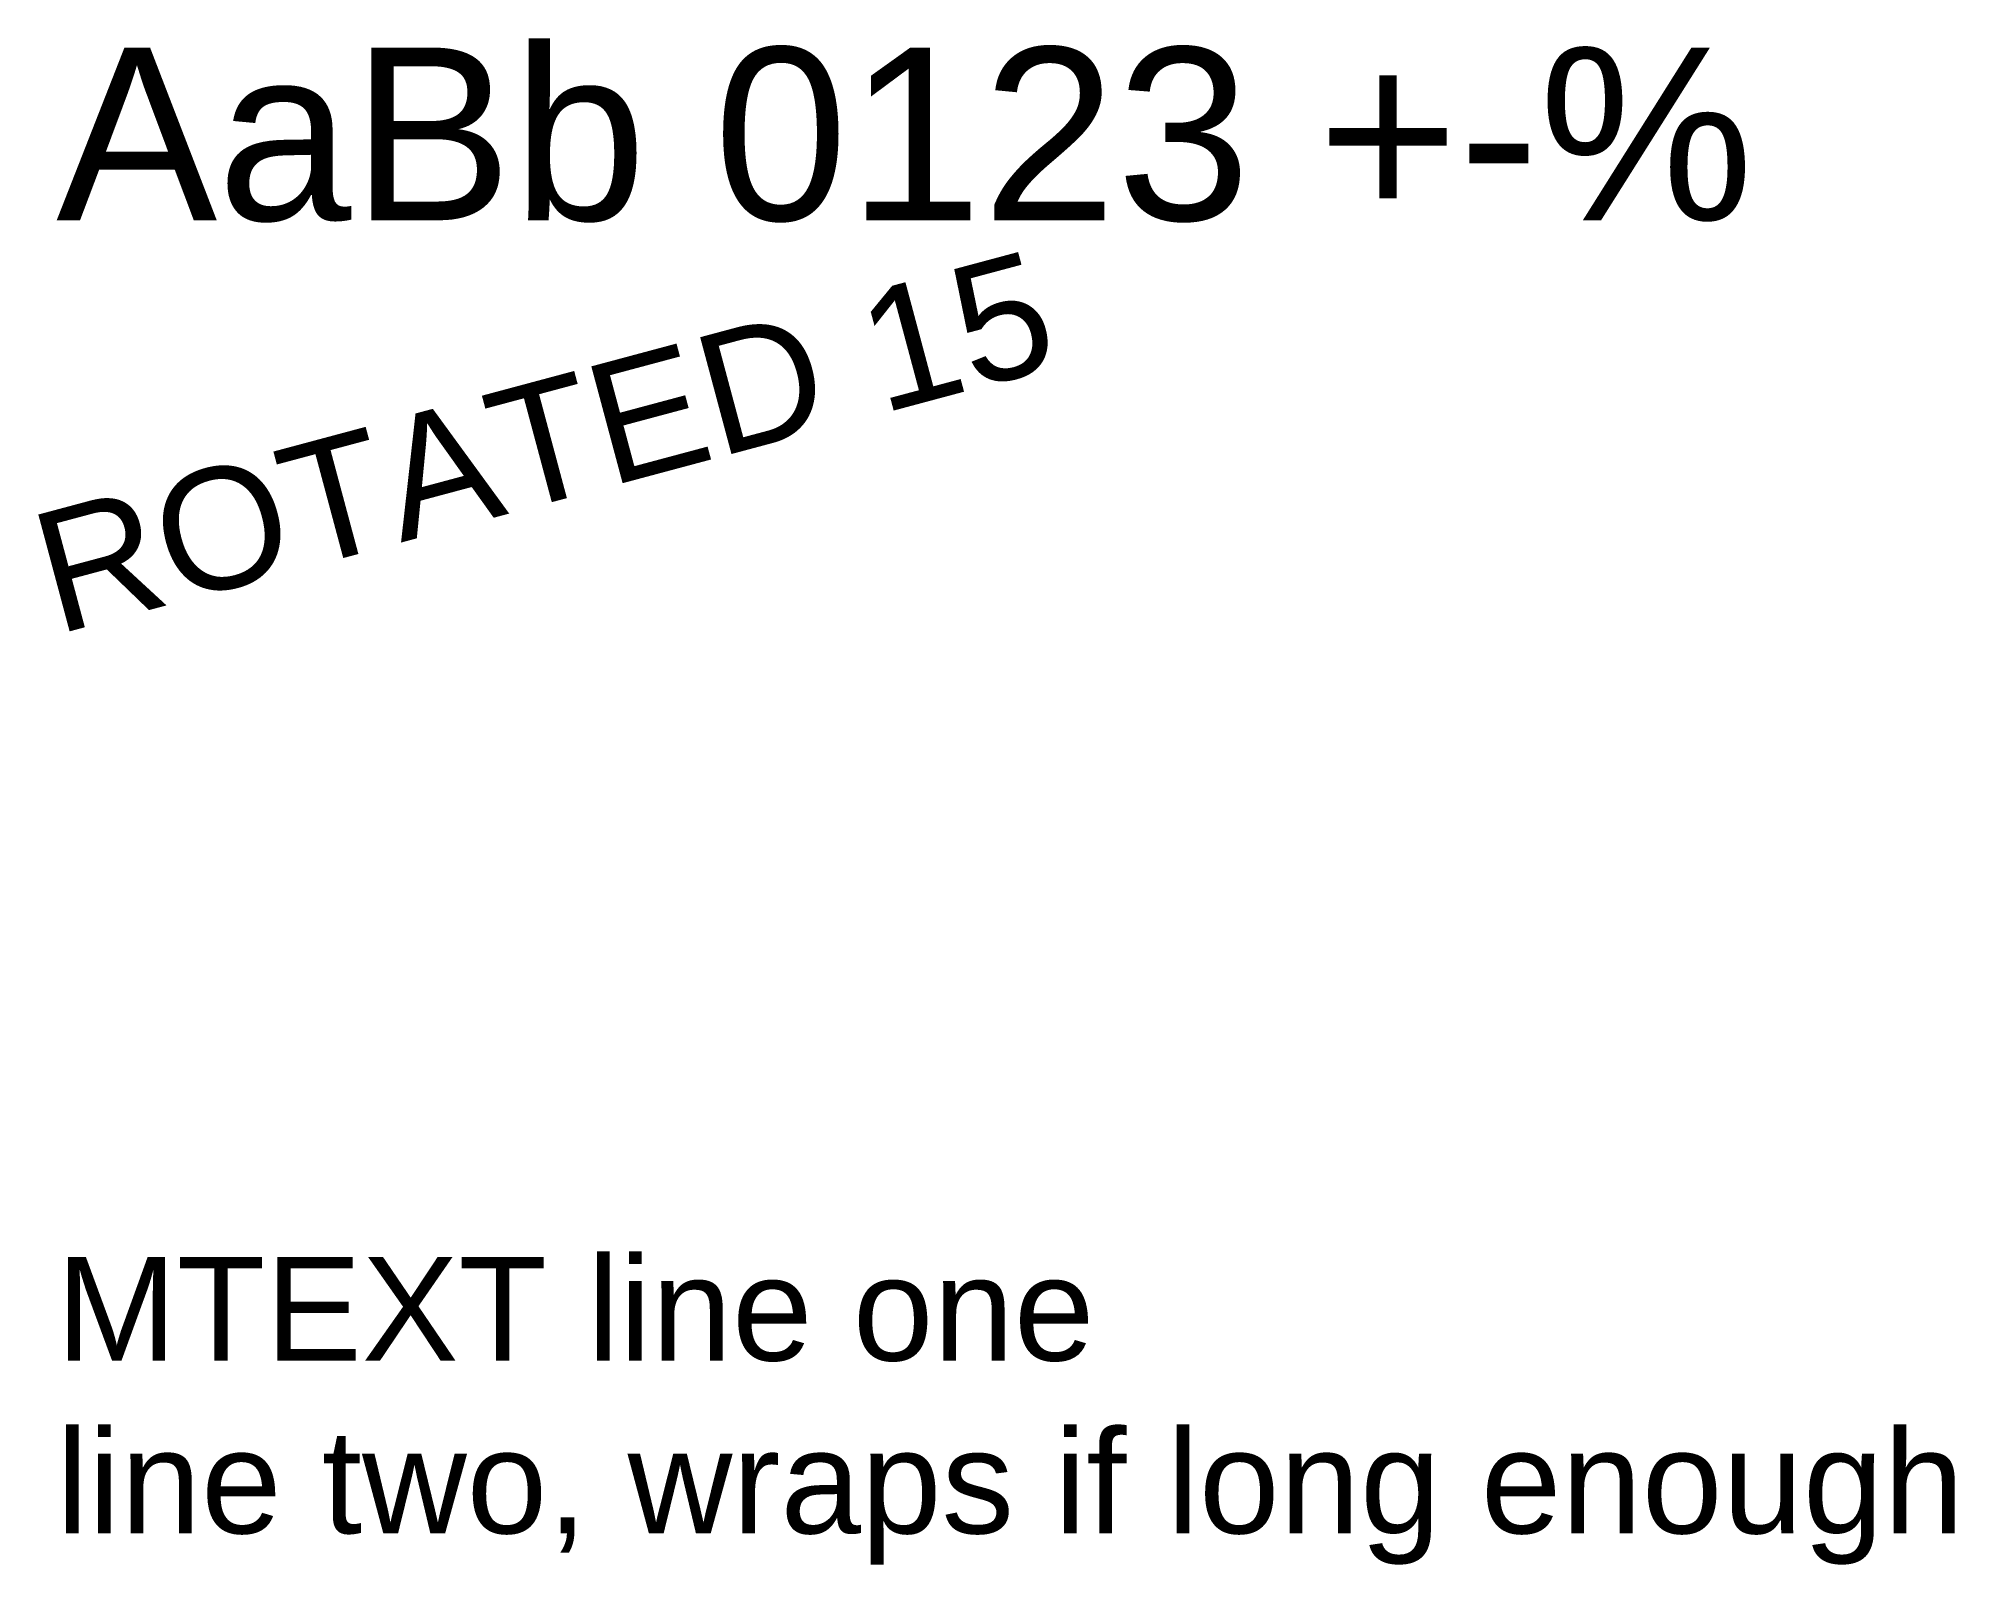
# Model space of a CAD drawing. Header units: millimetres. Extents: x -0.05 to 5.49, y -3.89 to 0.53.
import ezdxf

# ---------------------------------------------------------------- set-up
doc = ezdxf.new("R2010")
doc.units = ezdxf.units.MM
doc.layers.get('0').update_dxf_attribs({"linetype": 'CONTINUOUS'})
doc.styles.add('REF', font='arial.ttf')

msp = doc.modelspace()

# ---------------------------------------------------------------- texts
at = {"style": 'REF'}
msp.add_text('AaBb 0123 +-%', height=0.5, dxfattribs=at).set_placement((0, 0))
msp.add_text('ROTATED 15', height=0.35, rotation=15, dxfattribs=at).set_placement((0, -1.2))
at = {"insert": (0, -3), "char_height": 0.3, "width": 6, "attachment_point": 1, "style": 'REF'}
msp.add_mtext('MTEXT line one\\Pline two, wraps if long enough', dxfattribs=at)

doc.saveas('drawing.dxf')
